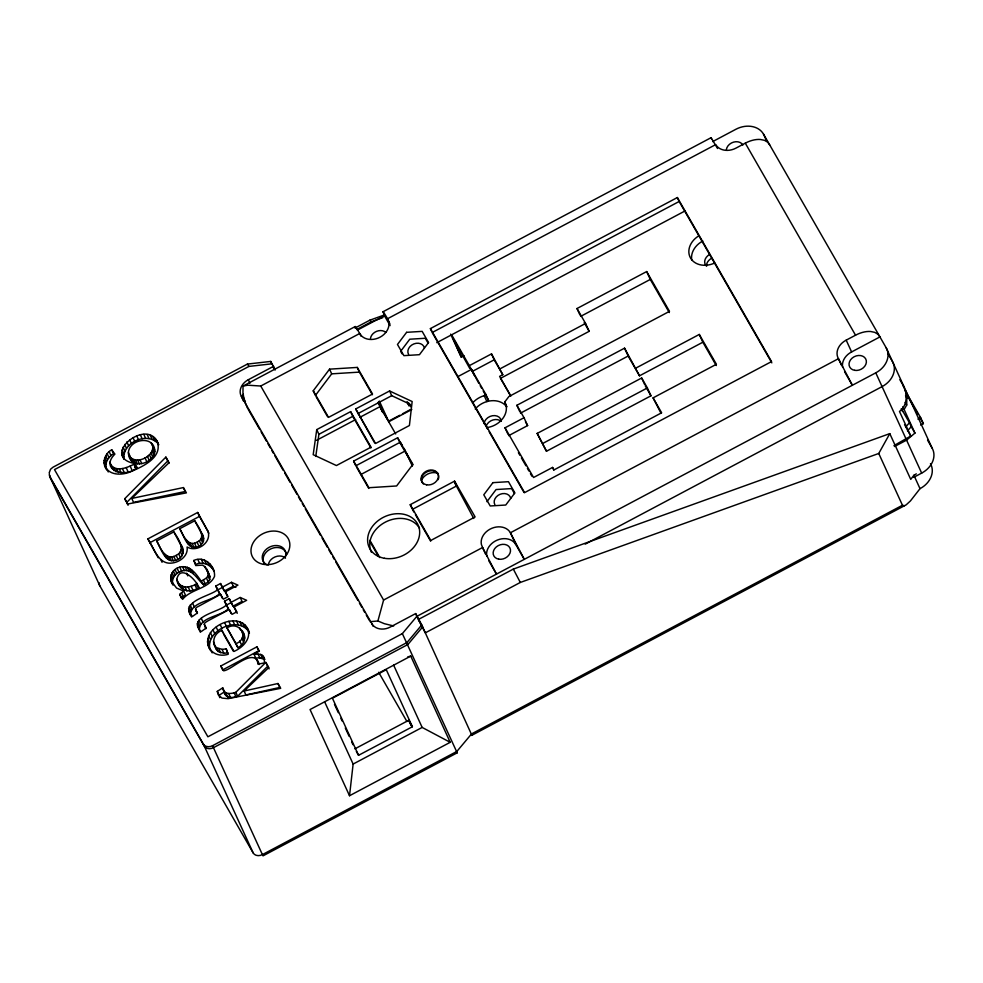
<?xml version="1.0" encoding="UTF-8"?>
<svg xmlns="http://www.w3.org/2000/svg" width="983" height="983" viewBox="0 0 983 983"><rect width="100%" height="100%" fill="white"/><g stroke="black" fill="none" stroke-linecap="round" stroke-linejoin="round"><path stroke-width="1.47" d="M390.104 325.619L384.451 315.764L383.112 311.746A21.221 0.934 62 0 1 387.535 318.738L388.789 321.982A15.789 12.595 -24.6 0 1 379.991 337.218A15.789 12.595 -24.6 0 1 361.879 336.26L359.704 333.495A21.221 0.934 62 0 0 355.293 326.516L243.022 386.061L242.961 393.212L244.423 400.671L247.384 407.945M156.702 540.945C160.082 548.01 166.053 561.539 176.166 555.395C186.819 550.296 177.923 538.205 173.831 531.864L156.702 540.945C161.175 547.936 164.345 563.443 175.625 560.322C183.022 558.7 185.443 550.001 180.7 544.312M894.493 446.515L906.584 440.138L914.94 433.098L904.127 409.493L906.707 405.033L906.879 393.765L903.033 385.594M179.705 528.743C183.047 534.727 187.888 547.556 197.079 542.174C207.057 537.554 198.234 526.655 194.757 520.757L179.705 528.743C183.944 535.096 186.352 548.612 196.342 547.138C203.53 545.798 205.852 537.652 201.134 532.258M210.632 650.623C195.359 628.407 243.034 606.45 249.436 633.212M208.04 644.885L209.846 648.817C206 630.349 237.874 615.505 248.785 631.651M203.628 584.799C198.259 577.168 191.243 564.045 179.791 567.142C171.914 568.899 167.786 578.508 173.069 585.057C170.563 578.889 175.748 572.634 181.597 571.086C192.004 567.609 197.128 579.331 203.628 584.799L208.236 581.948L209.723 579.823L207.929 575.891C208.863 571.627 206.319 567.019 202.473 565.114L195.752 565.569L193.872 560.445C204.206 555.444 215.51 565.938 214.515 576.419C208.9 588.964 190.763 588.891 182.592 599.384L179.705 594.371L183.612 591.053L185.406 594.985L181.511 598.315L179.705 594.371M209.723 579.823L209.969 576.714L206.86 569.317M176.793 579.343C180.122 563.91 195.961 579.528 198.836 587.342C190.751 594.432 178.07 590.414 176.793 579.343L179.606 585.954M128.392 452.647C129.092 438.922 154.7 434.621 154.81 451.418C153.201 464.713 128.847 470.292 128.392 452.647L130.198 456.591M227.97 652.823L223.878 653.314L218.115 651.496C211.48 644.27 212.267 634.6 221.826 630.275L233.954 651.41C242.776 647.809 252.668 637.709 246.991 627.719M106.864 469.948C101.495 463.226 104.53 453.642 111.718 449.772L114.913 454.097C98.939 470.009 125.763 478.733 137.042 467.576L135.236 463.644C97.845 456.948 149.146 414.605 158.668 444.857L155.117 438.553M122.261 455.301L124.067 459.233C121.622 443.493 145.459 431.918 156.924 442.485M407.81 656.853L410.747 656.116L450.202 742.312L349.518 795.739L353.13 764.061L324.587 701.702M128.675 454.404C133.688 467.048 156.887 456.038 152.132 444.193M316.747 429.608L313.184 454.687L336.419 465.549L371.033 447.179L350.624 411.631L316.747 429.608L318.897 434.314L315.764 456.444M237.886 647.637L236.08 643.693C250.53 637.377 239.041 620.101 226.999 627.879L237.886 647.637C244.792 644.578 246.733 636.21 241.99 630.435M370.099 621.711L377.902 620.973L383.603 600.035L482.555 547.531L481.387 544.459A15.765 12.57 -24.6 0 1 491.844 528.289A15.765 12.57 -24.6 0 1 510.251 532.503L524.295 559.352L515.657 544.312A15.765 12.57 -24.6 0 0 497.251 540.097A15.765 12.57 -24.6 0 0 486.794 556.267M106.41 468.965C104.247 462.895 108.499 456.812 113.524 453.716L111.718 449.772M49.15 472.934L50.526 469.272L52.971 467.232L247.384 364.079L270.743 361.425L275.277 369.817M191.648 617.041C179.729 600.662 210.079 596.558 217.821 589.567L215.793 586.052L220.548 583.521L224.382 590.98L233.315 586.237L235.883 587.367M188.773 610.652L190.579 614.584C191.144 601.412 212.389 601.473 219.627 593.499L217.821 589.567M240.221 597.48L246.635 600.306L234.028 606.99L236.805 611.819L232.049 614.35L229.272 609.521L208.175 620.715L204.956 622.755L204.243 624.217L206.184 628.063L201.183 631.627C186.07 616.267 221.175 611.881 226.532 604.742L224.505 601.227L229.272 598.696L233.094 606.155L242.027 601.412L240.221 597.48L231.288 602.223M199.291 629.759C199.856 616.587 221.114 616.648 228.339 608.686L226.532 604.742M197.227 613.527L195.531 609.03L196.244 607.58L220.561 594.346L223.338 599.175L228.093 596.644L225.316 591.815L237.923 585.131L231.509 582.305L222.576 587.048M889.787 433.626L513.323 569.096L418.34 619.499L425.32 632.855L520.314 582.452L878.753 453.47L889.787 433.626L910.737 479.385L913.895 475.281A21.528 17.166 -24.6 0 0 916.303 473.831M201.822 580.867L206.43 578.016L207.929 575.891M313.245 390.779L329.551 369.153L357.259 367.421L372.532 394.023L328.519 417.382L313.245 390.779L315.396 395.473L331.689 373.847L359.409 372.115L372.385 394.724M486.941 501.686L496.071 489.546L511.615 488.588L514.465 493.564M486.61 427.617A19.734 15.74 -24.6 0 0 504.697 402.035L508.875 396.567L669.497 311.341L646.667 271.566L577.009 308.527L580.007 315.088M930.459 463.669A21.528 17.166 -24.6 0 1 920.014 488.662L910.43 500.937L906.191 504.82L471.582 735.444M272.23 363.784L248.957 366.413L54.495 469.604L207.892 736.795L402.354 633.617L417.075 616.071L415.649 613.589L390.312 627.031A14.352 11.452 -24.6 0 1 371.943 623.812L241.376 396.382A14.352 11.452 -24.6 0 1 248.33 379.708L273.655 366.278M417.075 616.071L421.732 624.979L407.011 642.513L212.549 745.704A7.176 5.726 -24.6 0 1 203.358 744.094L49.961 476.89A7.176 5.726 -24.6 0 1 49.383 473.953M905.687 426.978L909.435 422.727L901.448 408.817M907.493 430.91L911.241 426.659L909.435 422.727M125.959 501.293L124.767 498.676L165.881 457.095L169.088 462.686L131.771 498.43L133.565 502.374L185.185 491.512L183.379 487.58L131.771 498.43M165.881 457.095L167.675 461.027L126.561 502.608L128.085 505.262M277.968 683.517L280.72 688.321L228.105 698.667L221.986 698.09L218.312 694.883L217.28 691.393L222.711 687.817C223.239 694.797 231.005 694.035 235.834 692.302L265.815 662.37L268.789 667.543L244.103 691.012L245.897 694.956L279.762 687.461L277.968 683.517L244.103 691.012M223.743 690.852C224.702 698.127 232.123 698.471 237.64 696.234L267.622 666.302L265.815 662.37M472.528 403.104A19.734 15.74 -24.6 0 1 484.201 395.67L485.762 394.244L471.496 369.387L458.164 376.464M485.762 394.244L488.465 400.142L486.904 401.58L484.201 395.67M893.952 445.618L910.762 436.034L899.494 411.447C906.953 406.04 907.481 395.424 904.409 387.597L886.211 347.847L763.484 134.081A21.528 17.166 -24.6 0 0 735.923 129.252L712.663 141.601M219.762 697.66L219.086 695.337L224.517 691.749L222.711 687.817M110.747 464.762C116.731 472.749 128.208 467.171 135.236 463.644M382.879 311.832L711.09 137.681L717.541 148.507M355.047 328.027L369.768 320.225L384.181 315.027M356.62 329.588L371.341 321.773L382.879 317.62M357.947 329.821L384.451 315.764M243.022 386.061L247.814 385.189L260.741 386.024L359.704 333.495L360.908 336.125M769.689 144.894L767.649 142.179L764.467 140.323L760.35 139.475A21.257 12.791 -29.9 0 0 745.286 143.162L735.96 148.126A15.789 12.595 -24.6 0 1 715.747 144.575L387.535 318.738L389.932 323.985M430.394 328.592L677.361 197.534L771.544 361.584L524.578 492.643L430.394 328.592L431.598 331.21M677.361 197.534L679.167 201.478L432.188 332.524L487.642 429.104M436.784 342.674L685.36 210.78M355.699 408.953L389.575 390.964L412.16 401.531L409.407 425.516L375.531 443.505L355.699 408.953L374.634 442.878M450.607 334.134L461.273 357.161L463.976 355.723M318.897 434.314L352.774 416.337L350.624 411.631M357.849 413.646L391.726 395.67L409.788 404.111L411.054 406.876L408.867 403.067M316.428 440.372L355.662 419.557M359.717 417.406L380.016 406.63L395.694 433.958M478.696 383.137L469.346 365.651L491.512 353.892L502.78 374.707L499.61 376.391L510.877 396.014M158.214 557.742L147.855 538.893L197.669 512.462L208.863 533.191M472.049 371.562L494.216 359.803L491.512 353.892M149.662 542.825L199.475 516.394L197.669 512.462M580.609 316.403L650.267 279.442L646.667 271.566M388.924 421.007L399.762 415.256M402.465 413.818L410.599 409.506M411.816 409.506L388.801 421.719L379.34 401.052M500.077 368.809L585.573 323.444L577.009 308.527M585.573 323.444L589.173 331.32L500.519 378.357L510.275 395.363M353.622 461.113L397.636 437.754L412.909 464.357L396.616 485.971L368.895 487.715L353.622 461.113L355.785 465.819L399.798 442.461L397.636 437.754M360.761 474.568L405.414 450.878L403.915 448.273M519.896 411.852L516.886 405.291L624.549 348.166L639.515 375.813L702.845 342.219L699.282 334.441L635.964 368.047M177.8 582.022C181.855 589.247 191.341 587.539 197.042 583.398M520.499 413.155L628.149 356.03L624.549 348.166M508.027 434.351L505.029 427.802L524.025 417.714L516.886 405.291M219.627 593.499L217.599 589.984L222.355 587.453L220.548 583.521M508.629 435.666L527.625 425.59L524.025 417.714M537.185 433.429L641.666 377.988L647.379 387.929L650.979 395.805L546.487 451.246L537.185 433.429L546.487 451.246M410.243 504.672L454.564 481.142L475.108 516.935L430.787 540.466L410.243 504.672L411.865 508.211M228.339 608.686L226.311 605.159L231.066 602.64L229.272 598.696M454.564 481.142L456.726 485.872L412.405 509.391L413.917 512.045M542.886 443.382L647.379 387.929M660.945 413.155L653.081 397.869L716.41 364.275L699.282 334.441M653.081 397.869L661.645 412.786L553.994 469.911L552.569 467.429L533.56 477.505L505.029 427.802M256.907 646.839L258.713 650.783L222.625 669.927L220.819 665.995L256.907 646.839L259.389 651.164L253.921 654.064L255.715 658.008L259.819 657.91L264.292 659.36L262.498 655.415L260.728 654.432L253.921 654.064M844.581 371.709L852.359 385.262L838.376 358.549A15.789 12.595 -24.6 0 1 846.031 340.229L855.542 335.203A21.257 12.791 -29.9 0 1 870.594 331.492L874.71 332.352L877.893 334.195L879.932 336.911L851.438 352.025A15.789 12.595 -24.6 0 0 842.628 367.273M416.608 616.488L875.779 372.84A21.528 17.166 -24.6 0 0 886.211 347.847M585.241 544.127L882.083 386.614A21.528 17.166 -24.6 0 0 892.515 361.621L887.944 353.659M410.747 656.116L310.05 709.542L349.518 795.739M917.962 419.176L920.678 417.738L904.618 389.76M920.666 425.074L923.381 423.636L920.678 417.738M354.863 748.862L408.695 720.293L412.393 726.744L358.562 755.313L356.35 751.442M353.13 764.061L422.162 727.432L450.202 742.312M904.483 505.741L902.455 505.25L471.582 733.883L456.862 751.43L262.4 854.608A7.176 5.726 -24.6 0 1 253.209 852.998L99.811 585.794L49.961 476.89M262.977 855.886L457.181 752.831L402.354 633.617M913.625 477.369L921.673 473.106A21.528 17.166 -24.6 0 0 932.117 448.113L905.306 389.563M457.181 752.831L456.247 752.745M270.743 361.425L271.173 362.752M212.316 567.326L214.122 571.258C210.817 564.488 202.633 561.268 195.678 564.377L193.872 560.445M216.321 647.564L222.084 649.382L226.164 648.891L227.368 651.508M134.622 467.38L137.042 467.576M393.691 625.962L384.316 623.677L377.902 620.973M183.612 591.053L176.584 588.08L171.275 581.125M259.143 664.545C254.265 645.905 231.619 670.406 223.583 670.787L220.819 665.995M147.855 538.893C153.876 547.47 158.177 565.053 172.074 563.05C179.95 562.141 188.478 555.714 187.089 547.003C196.858 552.778 211.812 542.727 208.027 531.373M196.747 585.61L198.836 587.342M369.768 320.225L371.341 321.773M104.603 465.033C108.413 476.165 122.924 475.551 131.661 471.262C143.235 466.384 163.559 456.874 156.862 440.925M209.428 647.994C212.881 654.752 221.47 656.546 228.228 654.26L226.164 648.891M242.162 632.585L243.796 634.367M259.07 663.918L256.108 658.647M262.498 655.415L264.931 659.495M213.692 643.546L218.115 651.496M189.842 613.109L192.471 616.452L197.472 612.888L196.022 610.91M247.458 364.054L248.957 366.413M206.59 570.509L208.666 573.249M899.85 379.659L904.409 387.597M905.798 393.003L907.321 395.67M908.845 398.336L914.202 407.65M915.738 410.316L918.024 414.31M919.56 416.976L923.381 423.636M905.54 395.731L907.051 398.373M927.547 440.138L932.117 448.113M905.183 402.391L906.707 405.033M902.615 406.851L904.127 409.493M911.241 426.659L914.94 433.098M745.286 143.162L855.542 335.203M904.557 424.631L910.762 436.034M679.167 201.478L771.827 362.874M702.845 342.219L716.251 365.553M650.267 279.442L669.3 312.582M628.149 356.03L639.515 375.813M645.266 385.864L650.979 395.805M584.172 322.621L589.173 331.32M494.216 359.803L502.78 374.707M525.487 421.854L527.625 425.59M451.885 335.24L469.346 365.651M480.208 385.754L481.707 388.371M483.206 390.988L488.465 400.142M518.397 452.671L519.896 455.289M521.395 457.906L525.905 465.758M527.404 468.375L528.903 470.992M530.415 473.609L531.914 476.227M489.153 431.746L524.099 492.606M428.158 343.227L425.307 338.263L409.764 339.209L400.634 351.349L402.059 353.843M454.465 481.928L456.726 485.872M454.736 482.948L473.757 518.483M406.913 402.047L409.174 405.979L407.367 402.047M488.698 560.568L496.476 574.121L482.555 547.531L485.577 554.08M377.951 402.833L387.351 419.2M400.179 441.772L402.428 445.668M379.77 406.692L383.296 412.823M399.798 442.461L412.774 465.07M415.44 514.699L430.665 541.203M352.774 416.337L370.923 447.929M316.157 396.8L327.609 416.755M356.546 467.146L368.76 488.428M272.783 365.971L274.933 369.694M418.34 619.499L422.629 626.945L407.908 644.492L213.446 747.682A7.176 5.726 -24.6 0 1 204.255 746.072L50.858 478.868A7.176 5.726 -24.6 0 1 50.268 475.932M369.915 540.343L379.819 557.594M370.038 541.756L378.455 556.415M260.741 386.024L383.603 600.035M248.146 409.272L259.573 429.19M261.097 431.844L266.442 441.146M267.966 443.8L270.251 447.781M271.775 450.435L273.299 453.089M274.822 455.743L283.202 470.353M284.726 473.007L290.071 482.297M291.595 484.951L296.927 494.252M298.451 496.906L300.737 500.888M302.26 503.542L303.784 506.196M305.308 508.85L320.556 535.416M322.08 538.07L327.413 547.359M328.936 550.013L331.222 553.994M332.758 556.648L334.281 559.302M335.805 561.969L357.91 600.466M359.434 603.12L361.719 607.101M363.243 609.767L364.767 612.421M366.29 615.075L369.338 620.384M378.664 672.286L406.937 721.522M183.379 487.58L186.414 492.864L127.815 503.984L124.767 498.676M167.675 461.027L168.965 463.263M199.475 516.394L207.892 531.066M222.355 587.453L224.382 590.98M231.066 602.64L233.094 606.155M237.222 613.343L234.028 606.99M267.622 666.302L269.109 668.895M226.999 627.879L236.08 643.693M223.62 634.219L233.475 651.385M513.323 569.096L520.314 582.452M202.94 536.19L194.757 520.757M182.506 548.244L173.831 531.864M901.325 408.867L902.529 411.484M875.779 372.84L906.142 439.155M906.584 440.138L921.673 473.106M763.484 134.081L766.642 140.974M913.895 475.281L920.014 488.662M846.203 340.155L851.61 351.963M841.473 365.234L838.474 358.672L510.423 532.749L515.805 544.57M878.753 453.47L902.455 505.25M641.666 377.988L644.676 384.55M552.569 467.429L553.761 470.046M504.697 402.035L506.859 406.753M471.496 369.387L474.199 375.285M469.751 368.428L453.396 339.147L461.273 357.161M389.575 390.964L391.726 395.67M406.04 452.266L412.381 466.102M378.443 401.936L383.382 412.7M380.016 406.63L382.547 412.172M357.259 367.421L359.409 372.115M329.551 369.153L331.689 373.847M421.732 624.979L471.889 735.296M415.649 613.589L417.812 618.307M272.61 365.909L274.232 369.448M393.605 665.086L422.162 727.432M371.943 623.812L373.024 626.171M412.393 726.744L386.27 669.681L332.438 698.237L358.562 755.313M408.695 720.293L411.115 725.589M248.33 379.708L249.952 383.259M242.912 396.419L245.431 401.924M241.376 396.382L243.526 401.101M334.478 704.32L338.299 712.675M340.843 718.241L342.121 721.018M345.303 727.985L349.125 736.328M351.681 741.895L352.958 744.684M231.509 582.305L233.315 586.237M260.728 654.432L262.535 658.377M245.074 625.077L246.868 629.022M258.013 653.965L259.819 657.91M242.678 623.062L244.484 626.994M201.97 534.887L203.764 538.819M201.847 536.951L203.653 540.883M239.815 621.637L241.609 625.581M225.316 591.815L227.122 595.747M200.913 538.93L202.719 542.862M242.764 632.29L244.57 636.234M152.93 436.698L154.736 440.63M243.01 634.219L244.816 638.151M236.473 620.838L238.279 624.77M239.533 627.768L240.737 630.386M210.03 564.058L211.837 568.002M199.279 540.711L201.085 544.643M242.715 636.21L244.509 640.142M150.288 435.383L152.095 439.315M207.352 561.576L209.158 565.508M229.272 609.521L231.079 613.453M241.867 638.262L243.673 642.194M224.505 601.227L226.311 605.159M197.079 542.174L198.885 546.118M232.787 620.691L234.581 624.623M220.561 594.346L222.367 598.278M147.192 434.584L148.998 438.529M151.038 442.755L154.601 449.723M153.016 447.474L154.81 451.418M204.403 559.941L206.209 563.886M215.793 586.052L217.599 589.984M152.77 449.256L154.577 453.2M239.717 640.965L241.523 644.909M208.163 572.77L209.969 576.714M194.548 543.194L196.342 547.138M152.082 451.136L153.889 455.068M201.282 559.266L203.088 563.198M204.796 566.577L205.988 569.194M143.825 434.375L145.619 438.307M228.842 621.281L230.649 625.213M150.952 452.991L152.758 456.923M192.164 543.488L193.958 547.42M197.829 559.45L199.635 563.382M206.43 578.016L208.236 581.948M140.323 434.805L142.13 438.737M149.391 454.711L151.198 458.643M189.965 543.034L191.759 546.966M187.974 541.83L189.78 545.762M224.665 622.608L226.459 626.54M186.401 540.072L188.208 544.017M147.413 456.309L149.207 460.241M203.444 580.044L205.238 583.976M136.711 435.862L138.517 439.794M144.993 457.771L146.786 461.703M220.229 624.647L222.035 628.592M221.826 630.275L223.018 632.905M132.988 437.558L134.782 441.49M181.474 547.064L183.28 551.008M191.439 569.636L193.246 573.568M181.351 549.448L183.157 553.38M139.991 459.725L141.785 463.657M189.547 568.26L191.353 572.192M216.211 627.08L218.005 631.025M129.609 439.61L131.415 443.554M180.368 551.709L182.174 555.641M187.446 567.252L189.252 571.184M137.681 460.069L139.488 464.001M194.794 584.59L196.6 588.534M185.111 566.675L186.917 570.619M178.611 553.736L180.417 557.668M135.519 459.995L137.313 463.927M222.084 649.382L223.878 653.314M126.844 441.908L128.638 445.84M212.93 629.71L214.736 633.642M186.598 573.249L187.802 575.878M133.553 459.54L135.359 463.472M182.506 566.638L184.312 570.57M191.132 586.286L192.938 590.218M131.882 458.729L133.688 462.674M176.166 555.395L177.972 559.339M218.828 648.927L220.622 652.859M134.032 464.32L135.826 468.252M124.669 444.439L126.463 448.371M130.493 457.587L132.3 461.519M210.411 632.536L212.217 636.468M179.791 567.142L181.597 571.086M213.397 641.678L214.589 644.307M188.232 587.072L190.038 591.004M173.819 556.39L175.625 560.322M235.834 692.302L237.64 696.234M204.243 624.217L206.037 628.149M123.084 447.191L124.89 451.123M201.294 618.319L203.1 622.264M204.734 626.085L205.939 628.715M208.642 635.546L210.448 639.491M177.124 568.26L178.931 572.192M234.101 692.671L235.895 696.603M130.149 466.139L131.955 470.071M195.531 609.03L197.325 612.974M171.534 556.845L173.327 560.789M192.582 603.144L194.388 607.089M185.087 587.035L186.893 590.98M122.15 450.005L123.944 453.937M207.646 638.667L209.453 642.599M198.885 620.175L200.692 624.119M121.867 452.708L123.674 456.64M169.42 556.82L171.226 560.752M175.06 569.562L176.854 573.494M182.187 586.138L183.981 590.07M207.45 641.776L209.244 645.708M210.976 650.255L212.168 652.872M190.174 605L191.98 608.932M197.792 621.797L199.598 625.741M167.626 556.341L169.432 560.285M179.692 584.443L181.499 588.375M126.143 467.564L127.937 471.496M173.364 571.062L175.171 575.006M166.041 555.432L167.835 559.364M197.288 623.677L199.082 627.609M189.08 606.622L190.886 610.566M228.707 693.617L230.501 697.549M164.554 554.08L166.36 558.012M197.485 625.827L200.36 632.229M181.425 592.663L183.219 596.607M188.564 608.502L190.37 612.434M172.062 572.782L173.868 576.714M225.893 693.052L227.7 696.984M122.383 468.498L124.19 472.442M171.14 574.699L172.947 578.643M224.751 692.204L226.545 696.136M170.661 576.763L172.467 580.695M170.71 578.901L172.517 582.845M119.287 468.866L121.093 472.798M160.868 559.671L162.072 562.301M109.199 451.689L110.993 455.62M116.645 468.682L118.452 472.614M217.28 691.393L219.086 695.337M114.274 467.957L116.068 471.901M107.172 453.716L108.966 457.648M112.271 466.667L114.065 470.611M109.863 462.17L112.553 468.707M105.636 455.854L107.442 459.786M104.603 458.115L106.41 462.047M104.075 460.425L105.881 464.357M104.075 462.735L105.881 466.667M107.049 469.321L108.253 471.951M212.549 745.704L262.4 854.608M203.358 744.094L253.209 852.998M216.272 649.284L215.191 645.61M130.469 458.336L131.194 460.032M257.263 659.986L257.964 664.201L264.587 662.849L263.727 656.865M224.861 692.769L225.549 694.784M711.09 137.681L711.545 139.045M355.06 326.602L355.514 327.966M243.022 399.479A14.352 11.452 -24.6 0 1 243.366 394.318M264.157 563.406A12.201 9.732 -24.6 0 1 271.517 548.563A12.201 9.732 -24.6 0 1 286.581 554.363M267.13 564.893A12.201 9.732 -24.6 0 1 263.874 552.077A12.201 9.732 -24.6 0 1 279.147 545.909A12.201 9.732 -24.6 0 1 285.07 557.656M268.298 564.979A10.051 8.011 -24.6 0 1 275.179 556.87A10.051 8.011 -24.6 0 1 285.512 558.037M99.811 585.794A7.176 5.726 -24.6 0 1 99.234 582.87M726.351 149.735A8.97 7.151 -24.6 0 1 733.588 142.117A8.97 7.151 -24.6 0 1 742.902 145.005M370.456 338.582A8.97 7.151 -24.6 0 1 376.6 331.345A8.97 7.151 -24.6 0 1 385.827 332.389M423.366 483.919A8.97 7.151 -24.6 0 1 428.699 471.164A8.97 7.151 -24.6 0 1 438.209 479.667M421.498 480.368A11.477 9.154 -24.6 0 1 438.381 473.548M408.584 354.433A8.614 6.869 -24.6 0 1 413.782 343.952A8.614 6.869 -24.6 0 1 424.41 348.043M494.891 504.758A8.614 6.869 -24.6 0 1 500.077 494.289A8.614 6.869 -24.6 0 1 510.718 498.381M371.402 552.262A26.91 21.466 -24.6 0 1 385.864 521.862A26.91 21.466 -24.6 0 1 419.544 528.301M706.507 265.054A8.97 7.151 -24.6 0 1 711.581 258.308M486.364 425.59A8.97 7.151 -24.6 0 1 501.207 421.351M706.617 266.258A8.97 7.151 -24.6 0 1 709.775 254.376M714.641 263.026A19.734 15.74 -24.6 0 1 690.521 258.025A19.734 15.74 -24.6 0 1 698.974 235.736M691.786 260.077A19.734 15.74 -24.6 0 1 702.796 241.019M484.041 423.612A8.97 7.151 -24.6 0 1 492.422 415.735A8.97 7.151 -24.6 0 1 501.256 420.626M475.231 409.002A19.734 15.74 -24.6 0 1 506.65 406.778M406.606 332.328L397.476 344.468L403.902 355.649L419.446 354.691L428.576 342.551L422.162 331.369L406.606 332.328M492.913 482.653L483.783 494.793L490.21 505.975L505.754 505.029L514.883 492.888L508.457 481.695L492.913 482.653M263.53 564.34A20.09 16.023 -24.6 0 0 289.616 542.37A20.09 16.023 -24.6 0 0 258.111 536.841A20.09 16.023 -24.6 0 0 263.53 564.34M854.645 370.333A8.97 7.151 -24.6 0 0 866.281 360.515A8.97 7.151 -24.6 0 0 852.224 358.045A8.97 7.151 -24.6 0 0 854.645 370.333M498.75 559.18A8.97 7.151 -24.6 0 0 510.398 549.374A8.97 7.151 -24.6 0 0 496.329 546.904A8.97 7.151 -24.6 0 0 498.75 559.18M426.659 484.828A8.97 7.151 -24.6 0 0 438.307 475.022A8.97 7.151 -24.6 0 0 424.238 472.553A8.97 7.151 -24.6 0 0 426.659 484.828M384.414 558.283A26.91 21.466 -24.6 0 0 419.348 528.842A26.91 21.466 -24.6 0 0 377.153 521.445A26.91 21.466 -24.6 0 0 384.414 558.283"/></g></svg>
